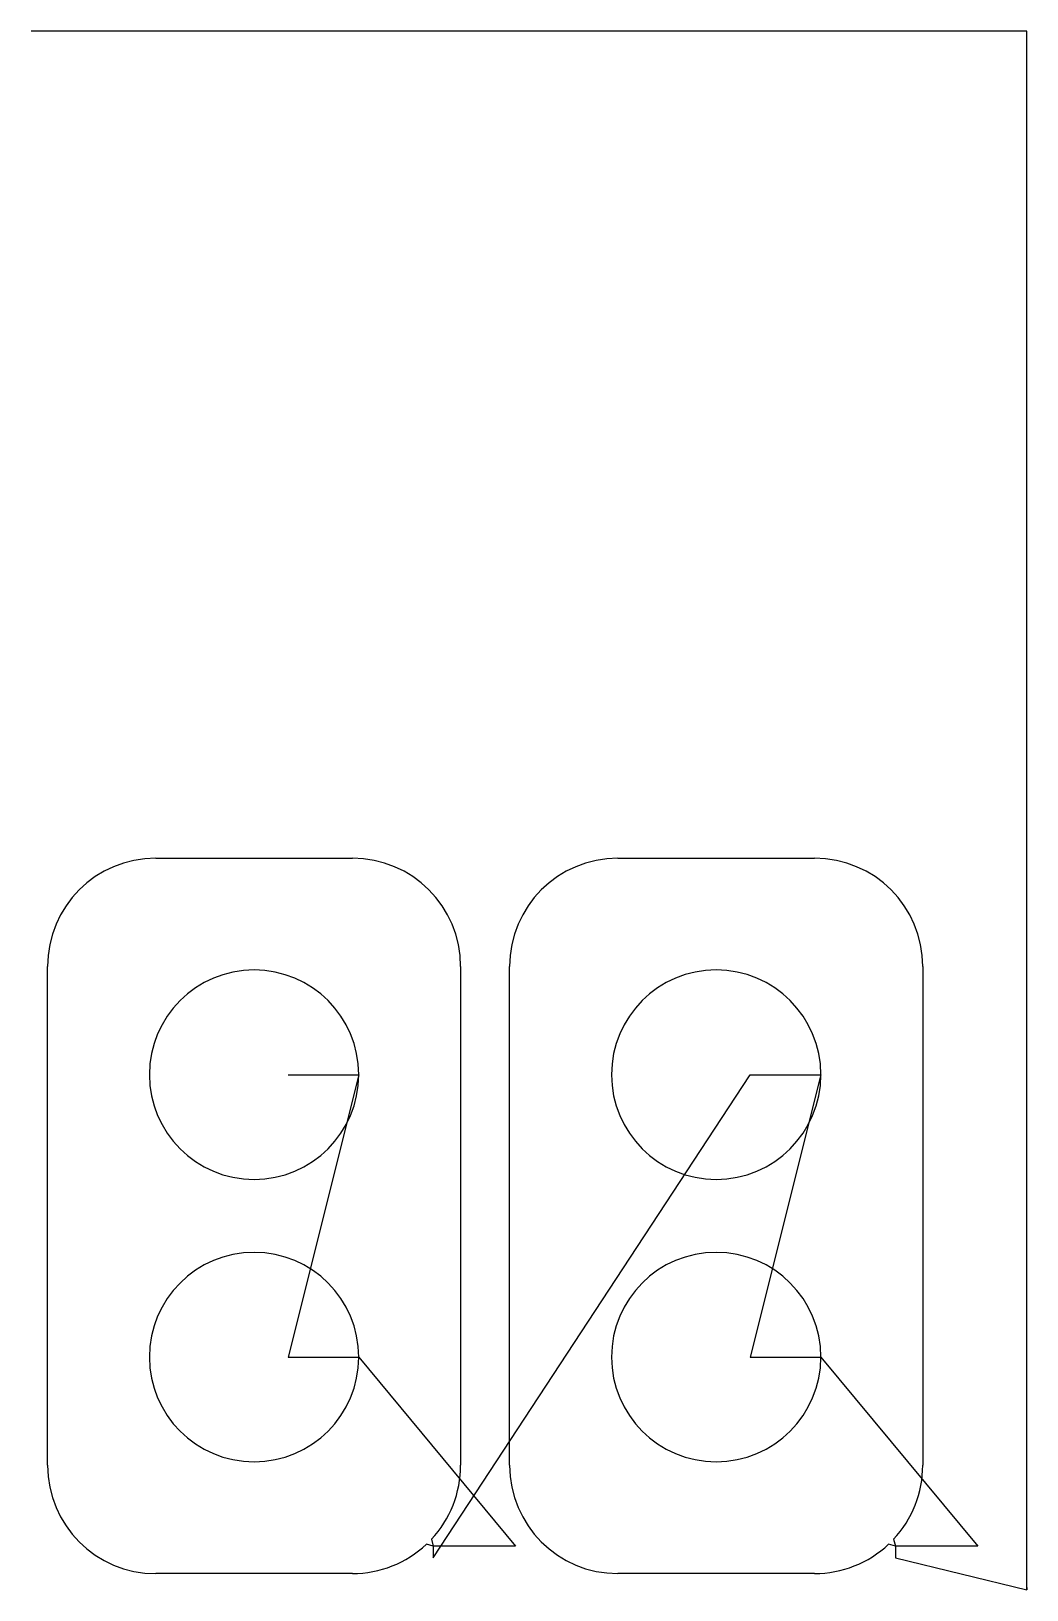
# Model space of a CAD drawing. Header units: metres. Extents: x 0 to 423, y 0 to 662.
import ezdxf

# ---------------------------------------------------------------- set-up
doc = ezdxf.new("R2010")
doc.units = ezdxf.units.M

msp = doc.modelspace()

# ---------------------------------------------------------------- linework, layer by layer
at = {"layer": 'TOOL_0'}
for p, q in [((1, 662.35), (0, 662.35)), ((423.195, 662.35), (1, 662.35)), ((423.195, 1.002), (423.195, 662.35)), ((52.95, 310.915), (136.55, 310.915)), ((249.36, 310.916), (332.96, 310.916)), ((6.95, 52.915), (6.95, 264.915)), ((182.55, 264.915), (182.55, 52.915)), ((203.36, 52.916), (203.36, 264.916)), ((378.96, 264.916), (378.96, 52.916)), ((109.25, 218.914), (139.25, 218.914)), ((139.25, 218.914), (109.25, 98.914)), ((170.898, 13.567), (305.66, 218.915)), ((305.66, 218.915), (335.66, 218.915)), ((335.66, 218.915), (305.66, 98.915)), ((109.25, 98.914), (139.25, 98.914)), ((139.25, 98.914), (205.898, 18.566)), ((305.66, 98.915), (335.66, 98.915)), ((335.66, 98.915), (402.308, 18.567)), ((170.12, 21.466), (170.898, 18.567)), ((366.53, 21.467), (367.308, 18.568)), ((170.898, 18.566), (167.999, 19.344)), ((170.898, 18.567), (170.898, 13.567)), ((205.898, 18.566), (170.898, 18.566)), ((367.308, 18.567), (364.409, 19.345)), ((367.308, 18.568), (367.308, 13.568)), ((402.308, 18.567), (367.308, 18.567)), ((367.308, 13.568), (423.195, 0.002)), ((136.55, 6.915), (52.95, 6.915)), ((332.96, 6.916), (249.36, 6.916)), ((423.195, 0.002), (423.195, 1.002)), ((423.195, 1.002), (423.195, 0.002)), ((423.195, 0.002), (423.195, 1.002)), ((423.195, 0.002), (423.195, 0.002))]:
    msp.add_line(p, q, dxfattribs=at)
for centre, radius, start, end in [((52.95, 264.915), 46, 90, 180), ((136.55, 264.915), 46, 0, 90), ((249.36, 264.916), 46, 90, 180), ((332.96, 264.916), 46, 0, 90), ((94.75, 218.914), 44.5, 0, 180), ((291.16, 218.915), 44.5, 0, 180), ((94.75, 218.914), 44.5, 180, 0), ((291.16, 218.915), 44.5, 180, 0), ((94.75, 98.914), 44.5, 0, 180), ((291.16, 98.915), 44.5, 0, 180), ((94.75, 98.914), 44.5, 180, 0), ((291.16, 98.915), 44.5, 180, 0), ((52.95, 52.915), 46, 180, 270), ((136.55, 52.915), 46, 316.868396, 0), ((249.36, 52.916), 46, 180, 270), ((332.96, 52.916), 46, 316.868396, 0), ((136.55, 52.915), 46.001, 270, 313.130752), ((332.96, 52.916), 46.001, 270, 313.130752)]:
    msp.add_arc(centre, radius, start, end, dxfattribs=at)

doc.saveas('drawing.dxf')
